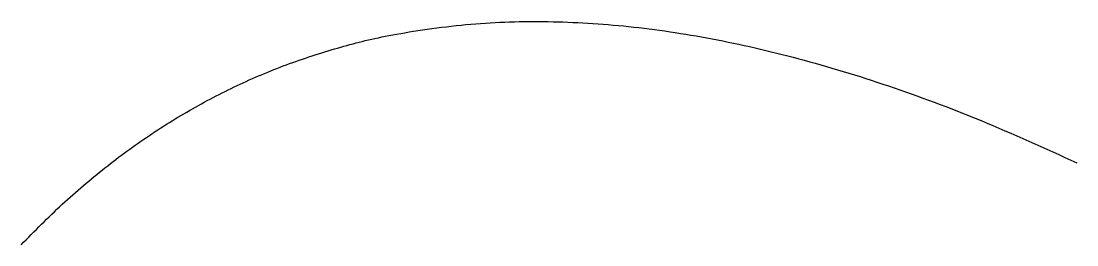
# Model space of a CAD drawing. Header units: millimetres. Extents: x -41.5 to 22.4, y 7 to 20.5.
import ezdxf

# ---------------------------------------------------------------- set-up
doc = ezdxf.new("R2010")
doc.units = ezdxf.units.MM
doc.layers.get('0').update_dxf_attribs({"linetype": 'CONTINUOUS'})

msp = doc.modelspace()

# ---------------------------------------------------------------- linework, layer by layer
msp.add_open_spline([(-41.513, 6.98), (-18.552, 31.227), (22.41, 11.94)], degree=2)

doc.saveas('drawing.dxf')
